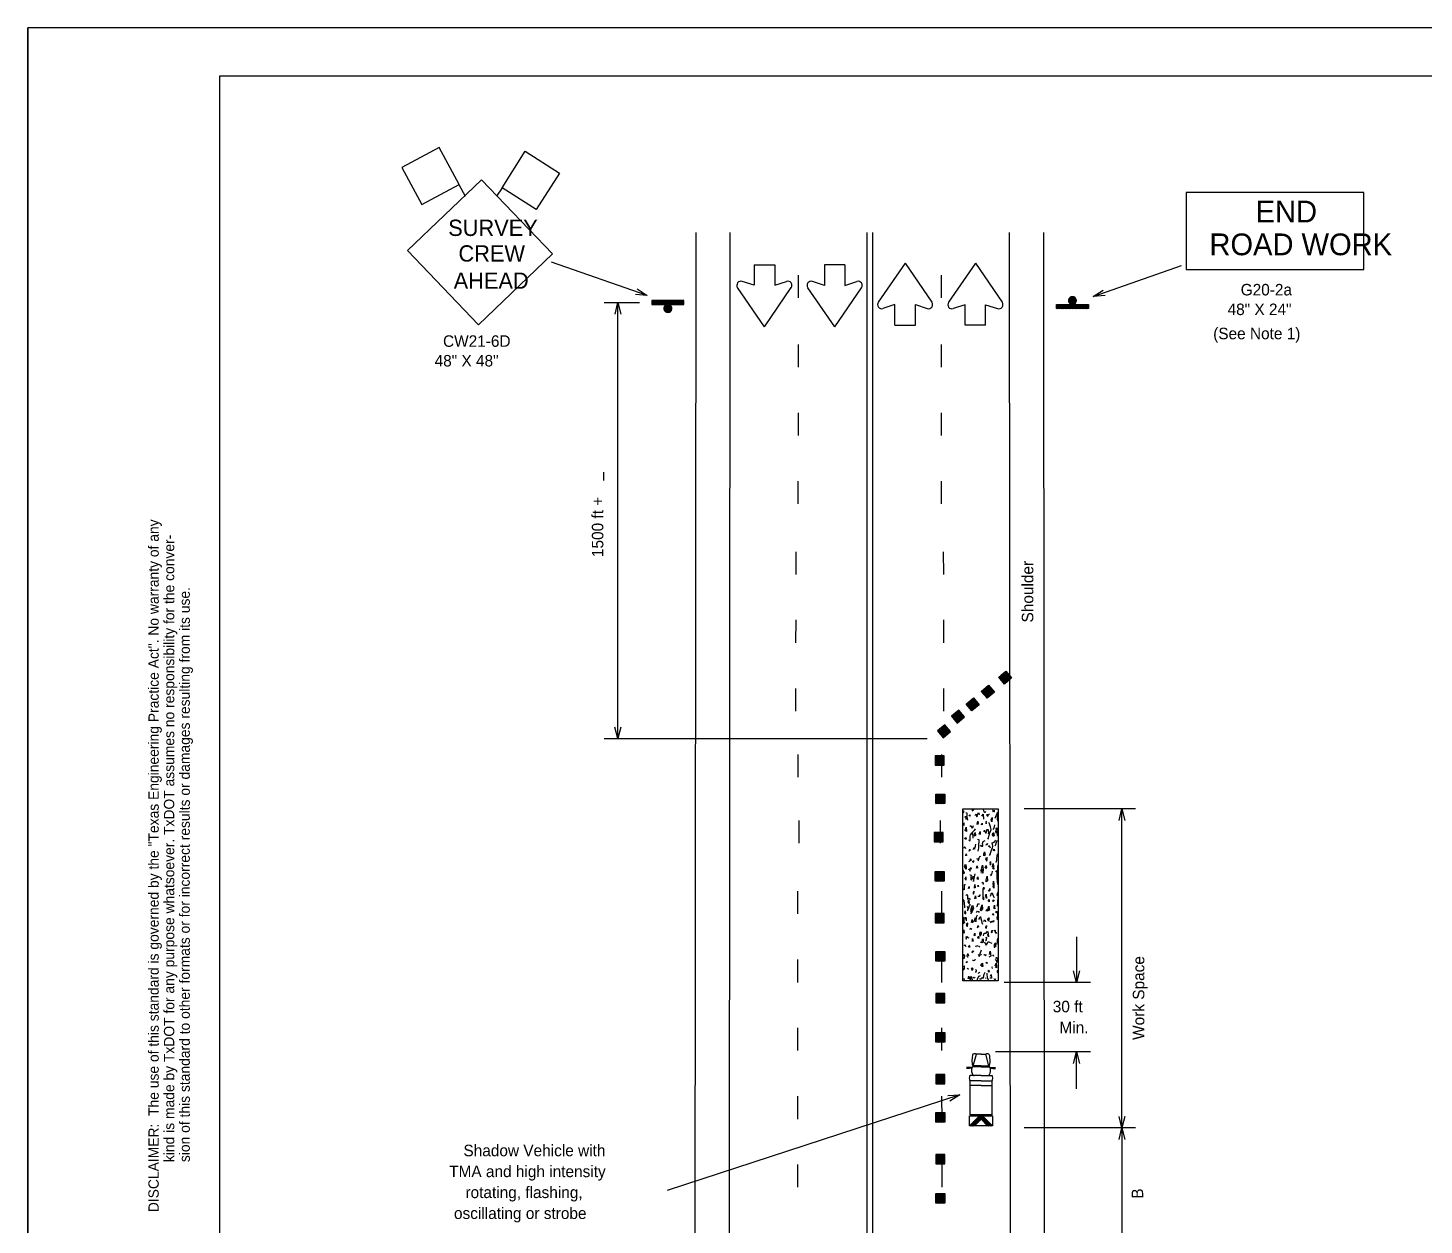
# Model space of a CAD drawing. Extents: x 0 to 29242, y 0 to 23092.
# Drawn here: x 0.19 to 14.75, y 9.76 to 22.24 of the extents above; entities that cross this region are included whole.
import ezdxf

# ---------------------------------------------------------------- set-up
doc = ezdxf.new("R2010")
doc.units = 0
doc.layers.add('D_BATCH_PLOT', color=7, linetype='Continuous')
doc.layers.add('Level 1', color=7, linetype='Continuous')

msp = doc.modelspace()

# ---------------------------------------------------------------- linework, layer by layer
at = {"layer": 'D_BATCH_PLOT'}
msp.add_lwpolyline([(0.188, 0.238), (34.188, 0.238), (34.188, 22.238), (0.188, 22.238)], close=True, dxfattribs=at)
at = {"layer": 'Level 1'}
for p, q in [((34.188, 22.238), (0.188, 22.238)), ((0.188, 0.238), (0.188, 22.238)), ((4.681, 20.604), (4.747, 20.483)), ((5.132, 20.572), (5.074, 20.485)), ((7.143, 3.205), (7.156, 20.106)), ((7.498, 3.204), (7.512, 20.105)), ((8.939, 3.204), (8.939, 20.105)), ((8.999, 3.204), (8.999, 20.105)), ((10.434, 8.944), (10.425, 20.105)), ((10.795, 3.202), (10.782, 20.105)), ((6.646, 19.449), (5.649, 19.796)), ((7.762, 19.768), (7.976, 19.768)), ((7.762, 19.768), (7.762, 19.556)), ((7.976, 19.768), (7.976, 19.556)), ((8.708, 19.767), (8.495, 19.767)), ((8.495, 19.767), (8.495, 19.554)), ((8.708, 19.767), (8.708, 19.554)), ((9.336, 19.787), (9.056, 19.379)), ((9.336, 19.787), (9.616, 19.379)), ((10.069, 19.786), (9.789, 19.378)), ((10.069, 19.786), (10.349, 19.378)), ((11.298, 19.437), (12.219, 19.762)), ((7.869, 19.122), (7.589, 19.53)), ((7.762, 19.556), (7.638, 19.595)), ((7.869, 19.122), (8.149, 19.53)), ((7.976, 19.556), (8.1, 19.595)), ((8.602, 19.121), (8.322, 19.529)), ((8.495, 19.554), (8.371, 19.594)), ((8.602, 19.121), (8.881, 19.529)), ((8.708, 19.554), (8.832, 19.594)), ((6.199, 19.375), (6.565, 19.375)), ((6.311, 19.255), (6.341, 19.375)), ((6.34, 14.829), (6.34, 19.375)), ((6.341, 19.375), (6.371, 19.255)), ((7.03, 19.395), (6.696, 19.395)), ((6.696, 19.395), (6.696, 19.353)), ((7.03, 19.353), (7.03, 19.395)), ((6.696, 19.353), (6.85, 19.353)), ((6.872, 19.353), (7.03, 19.353)), ((9.229, 19.353), (9.105, 19.313)), ((9.229, 19.14), (9.229, 19.353)), ((9.443, 19.14), (9.443, 19.353)), ((9.443, 19.353), (9.567, 19.313)), ((9.962, 19.352), (9.838, 19.312)), ((9.962, 19.139), (9.962, 19.352)), ((10.176, 19.352), (10.3, 19.312)), ((10.176, 19.139), (10.176, 19.352)), ((10.916, 19.312), (10.916, 19.354)), ((10.916, 19.354), (11.07, 19.354)), ((11.25, 19.312), (10.916, 19.312)), ((11.092, 19.354), (11.25, 19.354)), ((11.25, 19.354), (11.25, 19.312)), ((9.229, 19.14), (9.443, 19.14)), ((10.176, 19.139), (9.962, 19.139)), ((6.195, 17.52), (6.195, 17.607)), ((10.377, 15.466), (10.369, 15.476)), ((10.197, 15.318), (10.189, 15.328)), ((10.038, 15.186), (10.03, 15.196)), ((9.886, 15.06), (9.877, 15.07)), ((6.34, 14.829), (6.31, 14.949)), ((6.37, 14.949), (6.34, 14.829)), ((9.74, 14.908), (9.732, 14.917)), ((6.199, 14.829), (9.566, 14.829)), ((9.698, 14.599), (9.71, 14.599)), ((9.706, 14.201), (9.719, 14.201)), ((11.738, 14.095), (10.578, 14.095)), ((11.567, 13.975), (11.597, 14.095)), ((11.597, 10.77), (11.597, 14.095)), ((11.597, 14.095), (11.627, 13.975)), ((9.689, 13.8), (9.701, 13.8)), ((9.698, 13.393), (9.71, 13.393)), ((9.698, 12.956), (9.71, 12.956)), ((11.124, 12.763), (11.124, 12.287)), ((9.706, 12.558), (9.719, 12.558)), ((11.124, 12.287), (11.094, 12.407)), ((11.154, 12.407), (11.124, 12.287)), ((11.269, 12.287), (10.368, 12.287)), ((9.706, 12.121), (9.719, 12.121)), ((9.706, 11.715), (9.719, 11.714)), ((10.045, 11.415), (10.079, 11.539)), ((10.128, 11.539), (10.079, 11.539)), ((10.128, 11.539), (10.177, 11.539)), ((10.211, 11.415), (10.177, 11.539)), ((11.269, 11.562), (10.278, 11.562)), ((11.094, 11.442), (11.124, 11.562)), ((11.124, 11.177), (11.124, 11.562)), ((11.124, 11.562), (11.154, 11.442)), ((10.033, 11.398), (9.978, 11.398)), ((10.033, 11.394), (9.978, 11.394)), ((10.006, 11.389), (9.978, 11.389)), ((10.128, 11.415), (10.045, 11.415)), ((10.128, 11.407), (10.045, 11.407)), ((10.128, 11.415), (10.211, 11.415)), ((10.128, 11.407), (10.211, 11.407)), ((10.223, 11.398), (10.278, 11.398)), ((10.223, 11.394), (10.278, 11.394)), ((10.25, 11.389), (10.278, 11.389)), ((9.706, 11.278), (9.719, 11.278)), ((10.128, 11.316), (10.013, 11.316)), ((10.013, 10.906), (10.013, 11.262)), ((10.128, 11.262), (10.013, 11.262)), ((10.128, 11.212), (10.013, 11.212)), ((10.128, 11.316), (10.243, 11.316)), ((10.128, 11.262), (10.243, 11.262)), ((10.128, 11.212), (10.243, 11.212)), ((10.243, 10.906), (10.243, 11.262)), ((9.907, 11.115), (6.854, 10.118)), ((9.706, 10.88), (9.719, 10.88)), ((10.007, 10.791), (10.111, 10.895)), ((10.243, 10.906), (10.013, 10.906)), ((10.013, 10.906), (10.243, 10.906)), ((10.059, 10.791), (10.128, 10.86)), ((10.196, 10.791), (10.128, 10.86)), ((10.246, 10.792), (10.143, 10.895)), ((11.597, 10.77), (11.567, 10.89)), ((11.627, 10.89), (11.597, 10.77)), ((11.738, 10.77), (10.578, 10.77)), ((11.567, 10.65), (11.597, 10.77)), ((11.597, 10.77), (11.597, 7.91)), ((11.597, 10.77), (11.627, 10.65)), ((9.706, 10.443), (9.719, 10.443)), ((9.706, 10.036), (9.719, 10.036))]:
    msp.add_line(p, q, dxfattribs=at)
for points in [[(2.188, 21.738), (33.688, 21.738), (33.688, 0.738), (2.188, 0.738)], [(4.296, 20.396), (4.684, 20.606), (4.476, 20.991), (4.088, 20.782)], [(5.49, 20.344), (5.132, 20.572), (5.373, 20.952), (5.731, 20.724)], [(4.886, 19.143), (4.146, 19.917), (4.918, 20.655), (5.658, 19.881)], [(12.269, 20.523), (12.269, 19.721), (14.121, 19.721), (14.121, 20.523)], [(10.371, 15.397), (10.312, 15.468), (10.387, 15.532), (10.447, 15.461)], [(10.191, 15.249), (10.131, 15.32), (10.207, 15.384), (10.267, 15.313)], [(10.032, 15.117), (9.972, 15.188), (10.048, 15.252), (10.108, 15.181)], [(9.955, 15.054), (9.895, 15.126), (9.819, 15.062), (9.879, 14.991)], [(9.809, 14.902), (9.749, 14.973), (9.673, 14.909), (9.733, 14.838)], [(9.649, 14.55), (9.742, 14.55), (9.742, 14.649), (9.649, 14.649)], [(9.657, 14.25), (9.75, 14.25), (9.75, 14.151), (9.657, 14.151)], [(9.938, 12.304), (9.938, 14.095), (10.308, 14.095), (10.308, 12.304)], [(9.64, 13.751), (9.733, 13.751), (9.733, 13.85), (9.64, 13.85)], [(9.649, 13.442), (9.742, 13.442), (9.742, 13.343), (9.649, 13.343)], [(9.649, 12.907), (9.742, 12.907), (9.742, 13.006), (9.649, 13.006)], [(9.657, 12.607), (9.75, 12.607), (9.75, 12.508), (9.657, 12.508)], [(9.657, 12.072), (9.75, 12.072), (9.75, 12.171), (9.657, 12.171)], [(9.657, 11.763), (9.75, 11.763), (9.75, 11.664), (9.657, 11.664)], [(9.657, 11.229), (9.75, 11.229), (9.75, 11.328), (9.657, 11.328)], [(9.657, 10.929), (9.75, 10.929), (9.75, 10.83), (9.657, 10.83)], [(10.246, 10.896), (10.246, 10.791), (10.007, 10.791), (10.007, 10.896)], [(9.657, 10.394), (9.75, 10.394), (9.75, 10.493), (9.657, 10.493)], [(9.657, 10.085), (9.75, 10.085), (9.75, 9.986), (9.657, 9.986)]]:
    msp.add_lwpolyline(points, close=True, dxfattribs=at)
for points in [[(8.223, 19.423), (8.223, 19.661)], [(9.715, 19.423), (9.714, 19.661)], [(6.542, 19.517), (6.646, 19.449), (6.523, 19.46)], [(6.696, 19.394), (6.767, 19.353)], [(6.696, 19.385), (6.752, 19.353)], [(6.696, 19.377), (6.737, 19.353)], [(6.696, 19.368), (6.722, 19.353)], [(6.709, 19.395), (6.782, 19.353)], [(6.724, 19.395), (6.797, 19.353)], [(6.739, 19.395), (6.812, 19.353)], [(6.754, 19.395), (6.826, 19.353)], [(6.769, 19.395), (6.842, 19.353)], [(6.784, 19.395), (6.9, 19.328)], [(6.799, 19.395), (6.892, 19.341)], [(6.814, 19.395), (6.886, 19.353)], [(6.829, 19.395), (6.901, 19.353)], [(6.844, 19.395), (6.916, 19.353)], [(6.859, 19.395), (6.931, 19.353)], [(6.874, 19.395), (6.946, 19.353)], [(6.889, 19.395), (6.961, 19.353)], [(6.904, 19.395), (6.976, 19.353)], [(6.919, 19.395), (6.991, 19.353)], [(6.934, 19.395), (7.006, 19.353)], [(6.949, 19.395), (7.021, 19.353)], [(6.964, 19.395), (7.03, 19.357)], [(6.979, 19.395), (7.03, 19.365)], [(6.994, 19.395), (7.03, 19.374)], [(7.008, 19.395), (7.03, 19.383)], [(7.024, 19.395), (7.03, 19.391)], [(11.004, 19.312), (11.12, 19.379)], [(11.04, 19.393), (11.103, 19.429)], [(11.041, 19.402), (11.095, 19.433)], [(11.041, 19.385), (11.109, 19.425)], [(11.043, 19.378), (11.115, 19.419)], [(11.044, 19.413), (11.083, 19.435)], [(11.047, 19.371), (11.119, 19.413)], [(11.051, 19.365), (11.121, 19.405)], [(11.057, 19.36), (11.123, 19.398)], [(11.065, 19.356), (11.123, 19.389)], [(11.421, 19.449), (11.298, 19.437), (11.401, 19.505)], [(6.696, 19.359), (6.707, 19.353)], [(6.82, 19.314), (6.883, 19.277)], [(6.821, 19.322), (6.89, 19.282)], [(6.821, 19.305), (6.875, 19.274)], [(6.823, 19.329), (6.895, 19.288)], [(6.824, 19.294), (6.864, 19.271)], [(6.827, 19.336), (6.899, 19.294)], [(6.831, 19.342), (6.901, 19.301)], [(6.837, 19.347), (6.903, 19.309)], [(6.845, 19.351), (6.903, 19.318)], [(10.916, 19.313), (10.986, 19.354)], [(10.916, 19.322), (10.972, 19.354)], [(10.916, 19.33), (10.956, 19.354)], [(10.916, 19.339), (10.942, 19.354)], [(10.916, 19.347), (10.927, 19.354)], [(10.929, 19.312), (11.002, 19.354)], [(10.944, 19.312), (11.016, 19.354)], [(10.959, 19.312), (11.031, 19.354)], [(10.974, 19.312), (11.046, 19.354)], [(10.989, 19.312), (11.061, 19.354)], [(11.019, 19.312), (11.112, 19.366)], [(11.034, 19.312), (11.106, 19.354)], [(11.049, 19.312), (11.121, 19.354)], [(11.064, 19.312), (11.136, 19.354)], [(11.079, 19.312), (11.151, 19.354)], [(11.094, 19.312), (11.166, 19.354)], [(11.109, 19.312), (11.181, 19.354)], [(11.124, 19.312), (11.196, 19.354)], [(11.139, 19.312), (11.211, 19.354)], [(11.154, 19.312), (11.226, 19.354)], [(11.169, 19.312), (11.241, 19.354)], [(11.184, 19.312), (11.25, 19.35)], [(11.199, 19.312), (11.25, 19.342)], [(11.214, 19.312), (11.25, 19.333)], [(11.228, 19.312), (11.25, 19.324)], [(11.243, 19.312), (11.25, 19.316)], [(8.223, 18.7), (8.224, 18.937)], [(9.714, 18.7), (9.714, 18.937)], [(8.223, 17.987), (8.223, 18.225)], [(9.715, 17.987), (9.714, 18.225)], [(8.222, 17.275), (8.222, 17.512)], [(9.715, 17.275), (9.715, 17.512)], [(8.199, 16.54), (8.199, 16.777)], [(9.739, 16.54), (9.738, 16.777)], [(8.198, 15.827), (8.199, 16.065)], [(9.739, 15.827), (9.739, 16.065)], [(10.321, 15.457), (10.318, 15.474)], [(10.333, 15.443), (10.326, 15.481)], [(10.345, 15.428), (10.335, 15.488)], [(10.358, 15.414), (10.343, 15.495)], [(10.37, 15.399), (10.352, 15.502)], [(10.379, 15.403), (10.36, 15.509)], [(10.387, 15.41), (10.368, 15.516)], [(10.395, 15.417), (10.377, 15.523)], [(10.404, 15.424), (10.385, 15.53)], [(10.412, 15.431), (10.396, 15.521)], [(10.421, 15.439), (10.409, 15.507)], [(10.429, 15.446), (10.421, 15.492)], [(10.437, 15.453), (10.433, 15.478)], [(10.446, 15.46), (10.445, 15.463)], [(8.198, 15.115), (8.198, 15.352)], [(9.74, 15.115), (9.74, 15.352)], [(10.14, 15.309), (10.137, 15.326)], [(10.153, 15.295), (10.146, 15.333)], [(10.165, 15.28), (10.154, 15.34)], [(10.177, 15.266), (10.163, 15.347)], [(10.189, 15.251), (10.171, 15.354)], [(10.198, 15.255), (10.179, 15.361)], [(10.207, 15.262), (10.188, 15.368)], [(10.215, 15.269), (10.196, 15.375)], [(10.223, 15.276), (10.205, 15.382)], [(10.232, 15.283), (10.216, 15.373)], [(10.24, 15.291), (10.228, 15.359)], [(10.249, 15.298), (10.24, 15.344)], [(10.257, 15.305), (10.252, 15.33)], [(10.265, 15.312), (10.265, 15.315)], [(9.981, 15.177), (9.979, 15.193)], [(9.994, 15.163), (9.987, 15.201)], [(10.006, 15.148), (9.995, 15.208)], [(10.018, 15.133), (10.004, 15.215)], [(10.03, 15.119), (10.012, 15.222)], [(10.039, 15.123), (10.021, 15.229)], [(10.048, 15.13), (10.029, 15.236)], [(10.056, 15.137), (10.037, 15.243)], [(10.064, 15.144), (10.046, 15.25)], [(10.073, 15.151), (10.057, 15.241)], [(10.081, 15.158), (10.069, 15.227)], [(10.09, 15.165), (10.081, 15.212)], [(10.098, 15.173), (10.094, 15.198)], [(10.106, 15.18), (10.106, 15.183)], [(9.922, 15.027), (9.821, 15.064)], [(9.914, 15.02), (9.828, 15.051)], [(9.93, 15.034), (9.83, 15.071)], [(9.939, 15.041), (9.838, 15.078)], [(9.905, 15.013), (9.84, 15.037)], [(9.947, 15.048), (9.847, 15.085)], [(9.897, 15.006), (9.852, 15.022)], [(9.953, 15.056), (9.855, 15.092)], [(9.941, 15.071), (9.863, 15.099)], [(9.888, 14.999), (9.864, 15.008)], [(9.929, 15.085), (9.872, 15.106)], [(9.916, 15.1), (9.88, 15.113)], [(9.904, 15.114), (9.888, 15.12)], [(9.776, 14.874), (9.676, 14.911)], [(9.768, 14.867), (9.682, 14.899)], [(9.785, 14.881), (9.684, 14.918)], [(9.793, 14.888), (9.692, 14.925)], [(9.76, 14.86), (9.694, 14.884)], [(9.802, 14.895), (9.701, 14.932)], [(9.751, 14.853), (9.707, 14.869)], [(9.807, 14.904), (9.709, 14.939)], [(9.795, 14.918), (9.718, 14.946)], [(9.743, 14.846), (9.719, 14.855)], [(9.783, 14.933), (9.726, 14.953)], [(9.771, 14.947), (9.734, 14.96)], [(9.758, 14.962), (9.743, 14.967)], [(9.88, 14.992), (9.876, 14.993)], [(9.734, 14.839), (9.731, 14.84)], [(8.22, 14.425), (8.22, 14.662)], [(9.649, 14.647), (9.652, 14.649)], [(9.649, 14.637), (9.671, 14.649)], [(9.649, 14.626), (9.69, 14.649)], [(9.649, 14.615), (9.709, 14.649)], [(9.649, 14.604), (9.728, 14.649)], [(9.649, 14.593), (9.742, 14.646)], [(9.649, 14.582), (9.742, 14.635)], [(9.649, 14.571), (9.742, 14.624)], [(9.649, 14.56), (9.742, 14.613)], [(9.651, 14.55), (9.742, 14.602)], [(9.67, 14.55), (9.742, 14.591)], [(9.689, 14.55), (9.742, 14.58)], [(9.708, 14.55), (9.742, 14.569)], [(9.718, 14.425), (9.718, 14.662)], [(9.727, 14.55), (9.742, 14.558)], [(9.657, 14.24), (9.75, 14.187)], [(9.657, 14.229), (9.75, 14.176)], [(9.657, 14.218), (9.75, 14.165)], [(9.657, 14.207), (9.75, 14.154)], [(9.657, 14.197), (9.737, 14.151)], [(9.657, 14.185), (9.718, 14.151)], [(9.657, 14.175), (9.699, 14.151)], [(9.657, 14.164), (9.68, 14.151)], [(9.657, 14.153), (9.661, 14.151)], [(9.66, 14.25), (9.75, 14.198)], [(9.679, 14.25), (9.75, 14.209)], [(9.698, 14.25), (9.75, 14.22)], [(9.717, 14.25), (9.75, 14.231)], [(9.736, 14.25), (9.75, 14.242)], [(9.939, 14.066), (9.947, 14.057), (9.948, 14.07), (9.948, 14.077), (9.944, 14.072)], [(9.961, 14.006), (9.967, 14.019), (9.968, 13.986)], [(9.989, 13.979), (9.986, 13.995), (9.983, 14.013), (9.983, 14.046), (9.983, 14.052), (9.969, 14.055)], [(9.999, 14.026), (10.01, 14.035), (10.015, 14.021), (10.004, 14.026)], [(10.036, 14.092), (10.036, 14.077), (10.039, 14.077), (10.04, 14.079), (10.043, 14.086), (10.05, 14.084), (10.052, 14.092)], [(10.063, 14.026), (10.078, 14.039), (10.081, 14.021), (10.084, 14.013), (10.093, 14.041), (10.102, 14.059), (10.104, 14.048), (10.108, 14.032)], [(10.138, 14.021), (10.149, 14.039), (10.153, 13.988)], [(10.149, 14.092), (10.153, 14.072), (10.156, 14.077), (10.162, 14.059), (10.166, 14.066), (10.171, 14.059), (10.179, 14.072)], [(10.189, 14.028), (10.192, 14.041), (10.194, 14.026), (10.197, 14.015), (10.206, 14.035), (10.212, 14.041), (10.216, 14.039)], [(10.234, 13.981), (10.243, 14.006), (10.242, 13.961), (10.235, 13.981)], [(10.249, 14.097), (10.25, 14.077), (10.254, 14.064), (10.258, 14.072), (10.265, 14.07), (10.267, 14.07), (10.27, 14.084)], [(10.277, 13.999), (10.286, 14.026), (10.295, 14.048), (10.298, 14.061), (10.297, 13.992), (10.299, 13.966)], [(8.232, 13.737), (8.232, 13.975)], [(9.64, 13.848), (9.643, 13.85)], [(9.64, 13.837), (9.662, 13.85)], [(9.64, 13.826), (9.681, 13.85)], [(9.64, 13.815), (9.7, 13.85)], [(9.64, 13.804), (9.719, 13.85)], [(9.64, 13.793), (9.733, 13.847)], [(9.64, 13.782), (9.733, 13.836)], [(9.705, 13.737), (9.705, 13.975)], [(9.938, 13.899), (9.939, 13.91), (9.942, 13.924), (9.942, 13.926), (9.945, 13.95), (9.946, 13.944), (9.947, 13.924), (9.951, 13.939), (9.953, 13.95)], [(9.959, 13.879), (9.969, 13.888), (9.974, 13.906), (9.977, 13.861), (9.965, 13.868), (9.959, 13.872)], [(9.997, 13.772), (10.004, 13.768), (10.01, 13.759), (10.013, 13.772), (10.013, 13.806), (10.017, 13.828), (10.023, 13.835), (10.06, 13.875), (10.06, 13.872), (10.071, 13.886)], [(10.013, 13.912), (10.022, 13.921), (10.032, 13.899), (10.044, 13.901), (10.051, 13.921)], [(10.037, 13.826), (10.04, 13.846), (10.043, 13.792)], [(10.057, 13.819), (10.067, 13.848), (10.071, 13.819), (10.067, 13.812), (10.06, 13.821)], [(10.088, 13.941), (10.096, 13.966), (10.097, 13.946), (10.09, 13.928), (10.086, 13.939), (10.084, 13.941)], [(10.107, 13.832), (10.12, 13.861), (10.118, 13.828), (10.111, 13.835)], [(10.135, 13.935), (10.14, 13.946), (10.141, 13.928), (10.134, 13.932), (10.134, 13.935)], [(10.16, 13.855), (10.165, 13.875), (10.172, 13.852), (10.174, 13.846), (10.181, 13.846), (10.187, 13.861), (10.189, 13.879), (10.201, 13.879), (10.205, 13.848), (10.203, 13.835)], [(10.178, 13.959), (10.182, 13.939), (10.185, 13.961), (10.182, 13.968)], [(10.2, 13.781), (10.206, 13.792), (10.209, 13.812), (10.218, 13.846), (10.227, 13.861), (10.234, 13.881), (10.228, 13.908), (10.216, 13.941), (10.209, 13.952)], [(10.247, 13.821), (10.253, 13.841), (10.259, 13.848), (10.264, 13.821), (10.253, 13.808), (10.25, 13.815)], [(10.254, 13.819), (10.248, 13.828), (10.252, 13.841), (10.259, 13.839), (10.263, 13.826), (10.253, 13.821)], [(10.256, 13.879), (10.266, 13.895), (10.268, 13.912), (10.271, 13.928)], [(10.284, 13.881), (10.291, 13.899), (10.29, 13.848), (10.286, 13.841), (10.283, 13.866), (10.286, 13.875)], [(10.308, 13.87), (10.296, 13.857), (10.295, 13.826), (10.301, 13.81), (10.306, 13.837)], [(9.64, 13.771), (9.733, 13.825)], [(9.64, 13.76), (9.733, 13.814)], [(9.643, 13.751), (9.733, 13.803)], [(9.661, 13.751), (9.733, 13.792)], [(9.68, 13.751), (9.733, 13.781)], [(9.7, 13.751), (9.733, 13.77)], [(9.718, 13.751), (9.733, 13.759)], [(9.952, 13.686), (9.954, 13.701), (9.959, 13.699), (9.967, 13.681)], [(9.96, 13.792), (9.969, 13.799), (9.972, 13.779), (9.961, 13.779), (9.959, 13.792)], [(10.046, 13.672), (10.055, 13.692), (10.061, 13.675), (10.067, 13.695), (10.069, 13.706), (10.072, 13.728)], [(10.091, 13.781), (10.106, 13.775), (10.106, 13.748), (10.102, 13.726), (10.102, 13.686), (10.098, 13.672), (10.093, 13.654)], [(10.118, 13.706), (10.129, 13.719), (10.132, 13.708), (10.147, 13.708), (10.145, 13.719), (10.143, 13.735), (10.15, 13.755), (10.17, 13.766)], [(10.182, 13.719), (10.187, 13.735), (10.194, 13.732), (10.19, 13.719), (10.185, 13.726)], [(10.208, 13.701), (10.214, 13.715), (10.223, 13.688)], [(10.215, 13.608), (10.217, 13.608), (10.227, 13.628), (10.228, 13.635), (10.239, 13.674), (10.248, 13.686), (10.25, 13.708), (10.243, 13.741), (10.256, 13.746), (10.273, 13.755), (10.283, 13.768)], [(10.277, 13.712), (10.284, 13.726), (10.288, 13.748), (10.298, 13.768)], [(9.968, 13.606), (9.974, 13.626), (9.977, 13.608), (9.97, 13.608), (9.968, 13.608)], [(10.001, 13.548), (10.013, 13.555), (10.016, 13.561), (10.017, 13.566), (10.019, 13.574), (10.022, 13.572), (10.023, 13.555)], [(10.003, 13.655), (10.01, 13.675), (10.012, 13.659), (10.003, 13.659)], [(10.042, 13.541), (10.05, 13.559), (10.051, 13.541), (10.046, 13.535), (10.044, 13.546)], [(10.087, 13.572), (10.09, 13.581), (10.093, 13.572), (10.098, 13.555), (10.104, 13.568), (10.108, 13.586), (10.114, 13.599), (10.126, 13.601)], [(10.163, 13.635), (10.165, 13.648), (10.17, 13.614), (10.156, 13.606), (10.158, 13.626), (10.165, 13.639)], [(10.176, 13.572), (10.179, 13.568), (10.189, 13.552), (10.192, 13.572), (10.192, 13.588), (10.188, 13.579), (10.181, 13.579), (10.173, 13.581)], [(10.224, 13.532), (10.227, 13.548), (10.228, 13.535), (10.228, 13.508), (10.223, 13.526)], [(10.256, 13.661), (10.265, 13.675), (10.268, 13.659), (10.259, 13.661)], [(10.281, 13.546), (10.286, 13.541), (10.293, 13.561), (10.293, 13.579), (10.297, 13.606), (10.3, 13.626)], [(9.649, 13.432), (9.742, 13.379)], [(9.649, 13.421), (9.742, 13.368)], [(9.649, 13.41), (9.742, 13.357)], [(9.649, 13.399), (9.742, 13.346)], [(9.651, 13.442), (9.742, 13.389)], [(9.67, 13.442), (9.742, 13.4)], [(9.689, 13.442), (9.742, 13.411)], [(9.708, 13.442), (9.742, 13.422)], [(9.727, 13.442), (9.742, 13.433)], [(9.939, 13.459), (9.944, 13.445), (9.946, 13.43), (9.949, 13.439), (9.951, 13.432), (9.948, 13.417), (9.944, 13.43), (9.94, 13.432), (9.939, 13.423)], [(9.959, 13.501), (9.967, 13.521), (9.972, 13.494), (9.972, 13.466), (9.956, 13.494)], [(9.96, 13.492), (9.965, 13.501), (9.968, 13.486), (9.965, 13.492), (9.961, 13.494)], [(10.001, 13.461), (10.003, 13.472), (10.006, 13.468), (10.01, 13.452), (10.012, 13.448), (10.021, 13.486), (10.026, 13.468)], [(10.01, 13.405), (10.016, 13.408), (10.024, 13.405), (10.026, 13.394), (10.022, 13.388), (10.022, 13.361), (10.03, 13.354), (10.035, 13.375), (10.048, 13.399)], [(10.046, 13.379), (10.048, 13.339), (10.066, 13.419)], [(10.082, 13.479), (10.088, 13.501), (10.09, 13.479), (10.082, 13.481)], [(10.127, 13.446), (10.132, 13.468), (10.143, 13.508), (10.151, 13.466), (10.147, 13.426), (10.127, 13.428)], [(10.138, 13.452), (10.14, 13.468), (10.141, 13.472), (10.144, 13.461), (10.143, 13.441), (10.131, 13.445), (10.138, 13.459)], [(10.172, 13.481), (10.18, 13.506), (10.185, 13.486), (10.176, 13.472)], [(10.224, 13.408), (10.227, 13.412), (10.234, 13.399), (10.236, 13.412), (10.243, 13.426), (10.248, 13.446)], [(10.248, 13.492), (10.253, 13.526), (10.259, 13.494), (10.261, 13.468), (10.247, 13.486)], [(10.283, 13.441), (10.291, 13.452), (10.293, 13.428), (10.293, 13.399), (10.293, 13.372), (10.295, 13.339), (10.299, 13.308)], [(10.308, 13.49), (10.305, 13.512), (10.301, 13.497), (10.299, 13.477), (10.299, 13.452), (10.301, 13.423), (10.301, 13.386)], [(9.649, 13.388), (9.728, 13.343)], [(9.649, 13.377), (9.709, 13.343)], [(9.649, 13.366), (9.69, 13.343)], [(9.649, 13.355), (9.671, 13.343)], [(9.649, 13.344), (9.652, 13.342)], [(9.947, 13.265), (9.95, 13.259), (9.952, 13.252), (9.956, 13.261), (9.956, 13.288), (9.956, 13.306), (9.963, 13.306), (9.965, 13.308)], [(9.965, 13.366), (9.969, 13.386), (9.969, 13.352), (9.963, 13.372)], [(9.998, 13.265), (10.003, 13.288), (10.005, 13.265), (9.999, 13.272)], [(10.059, 13.274), (10.062, 13.308), (10.066, 13.274), (10.052, 13.272)], [(10.088, 13.366), (10.095, 13.388), (10.097, 13.361), (10.087, 13.366)], [(10.095, 13.286), (10.099, 13.299), (10.102, 13.286), (10.093, 13.288)], [(10.136, 13.326), (10.145, 13.332), (10.149, 13.306)], [(10.147, 13.159), (10.156, 13.148), (10.156, 13.172), (10.152, 13.172), (10.149, 13.154), (10.151, 13.261), (10.158, 13.281), (10.16, 13.259), (10.152, 13.261)], [(10.18, 13.354), (10.191, 13.394), (10.196, 13.346), (10.181, 13.334), (10.18, 13.361)], [(10.208, 13.239), (10.215, 13.248), (10.221, 13.265), (10.221, 13.246), (10.212, 13.239), (10.207, 13.248)], [(10.255, 13.306), (10.257, 13.341), (10.262, 13.308), (10.263, 13.268), (10.254, 13.288), (10.261, 13.314)], [(8.219, 13), (8.219, 13.237)], [(9.719, 13), (9.719, 13.237)], [(9.941, 13.154), (9.948, 13.141), (9.952, 13.108), (9.956, 13.079), (9.954, 13.065)], [(9.974, 13.192), (9.979, 13.206), (9.986, 13.194), (9.986, 13.181), (9.987, 13.181), (9.987, 13.168), (9.986, 13.154), (9.995, 13.159), (10.001, 13.166), (10.006, 13.159), (10.019, 13.154)], [(9.992, 13.128), (9.999, 13.146), (10.003, 13.108), (9.992, 13.128)], [(10.042, 13.214), (10.049, 13.206), (10.052, 13.212), (10.057, 13.232), (10.055, 13.239), (10.043, 13.221)], [(10.063, 13.159), (10.07, 13.19), (10.073, 13.163), (10.067, 13.166)], [(10.079, 13.081), (10.087, 13.074), (10.093, 13.105), (10.104, 13.105), (10.111, 13.105)], [(10.095, 13.186), (10.108, 13.186), (10.115, 13.186), (10.117, 13.201), (10.123, 13.199)], [(10.176, 13.186), (10.183, 13.206), (10.185, 13.161), (10.178, 13.186)], [(10.206, 13.139), (10.212, 13.152), (10.214, 13.128), (10.205, 13.132), (10.208, 13.152)], [(10.226, 13.186), (10.232, 13.208), (10.235, 13.214), (10.243, 13.221), (10.252, 13.199), (10.255, 13.188), (10.261, 13.174), (10.268, 13.174)], [(10.253, 13.128), (10.256, 13.146), (10.264, 13.132)], [(10.308, 13.234), (10.295, 13.214), (10.292, 13.194), (10.298, 13.199), (10.306, 13.212), (10.304, 13.192), (10.304, 13.172), (10.299, 13.128), (10.298, 13.105), (10.3, 13.092), (10.301, 13.081), (10.304, 13.119), (10.304, 13.134)], [(9.649, 13.004), (9.652, 13.006)], [(9.649, 12.994), (9.671, 13.006)], [(9.649, 12.983), (9.69, 13.006)], [(9.649, 12.972), (9.709, 13.006)], [(9.649, 12.961), (9.728, 13.006)], [(9.649, 12.95), (9.742, 13.003)], [(9.649, 12.939), (9.742, 12.992)], [(9.649, 12.928), (9.742, 12.981)], [(9.649, 12.917), (9.742, 12.97)], [(9.651, 12.907), (9.742, 12.959)], [(9.938, 12.905), (9.944, 12.896), (9.946, 12.937), (9.954, 12.905), (9.951, 12.93), (9.948, 12.965), (9.94, 12.932), (9.939, 12.916)], [(9.959, 13.006), (9.963, 13.032), (9.965, 13.008), (9.959, 12.999)], [(9.961, 12.945), (9.968, 12.965), (9.974, 12.948), (9.974, 12.928)], [(9.985, 13.081), (9.989, 13.061), (9.988, 13.039), (9.988, 13.034), (9.998, 13.054), (10.006, 13.085), (10.019, 13.101)], [(10.021, 13.045), (10.031, 13.074), (10.04, 13.092), (10.049, 13.059), (10.037, 13.025), (10.017, 13.001)], [(10.021, 13.032), (10.028, 13.045), (10.035, 13.072), (10.039, 13.065), (10.041, 13.054), (10.041, 13.048), (10.028, 13.034), (10.025, 13.028), (10.019, 13.021)], [(10.061, 12.923), (10.068, 12.959), (10.074, 12.937), (10.075, 12.919), (10.081, 12.952), (10.082, 12.97), (10.092, 12.99)], [(10.081, 13.014), (10.091, 13.028), (10.102, 13.025), (10.107, 13.014)], [(10.106, 12.941), (10.117, 12.961), (10.123, 12.974), (10.127, 12.952), (10.132, 12.928), (10.135, 12.912), (10.142, 12.892)], [(10.134, 13.074), (10.14, 13.094), (10.143, 13.054), (10.126, 13.032), (10.123, 13.045), (10.135, 13.088)], [(10.129, 13.052), (10.133, 13.068), (10.134, 13.072), (10.135, 13.072), (10.136, 13.061), (10.136, 13.059), (10.133, 13.061)], [(10.203, 13.059), (10.208, 13.081), (10.214, 13.054), (10.217, 13.039), (10.19, 13.028), (10.18, 13.032), (10.198, 13.054)], [(10.194, 13.034), (10.199, 13.048), (10.205, 13.054), (10.206, 13.054), (10.209, 13.052)], [(10.203, 12.945), (10.212, 12.961), (10.21, 12.939), (10.207, 12.925), (10.199, 12.941), (10.2, 12.952)], [(10.246, 12.992), (10.254, 13.006), (10.257, 12.988), (10.251, 12.994)], [(10.264, 13.068), (10.268, 13.092), (10.27, 13.074), (10.271, 13.054), (10.257, 13.065)], [(10.281, 13.014), (10.29, 13.034), (10.295, 13.008), (10.299, 13.006), (10.3, 12.974), (10.291, 12.968), (10.295, 12.939)], [(9.67, 12.907), (9.742, 12.948)], [(9.689, 12.907), (9.742, 12.937)], [(9.708, 12.907), (9.742, 12.926)], [(9.727, 12.907), (9.742, 12.915)], [(9.945, 12.812), (9.95, 12.834), (9.952, 12.801), (9.945, 12.812)], [(9.983, 12.868), (9.983, 12.879), (9.985, 12.872), (9.988, 12.868), (9.99, 12.905), (9.979, 12.899), (9.978, 12.894), (9.978, 12.879), (9.978, 12.874)], [(10.014, 12.839), (10.017, 12.852), (10.031, 12.841)], [(10.028, 12.912), (10.037, 12.941), (10.041, 12.925), (10.041, 12.912), (10.033, 12.912)], [(10.09, 12.854), (10.097, 12.881), (10.102, 12.861), (10.093, 12.865)], [(10.116, 12.788), (10.12, 12.814), (10.129, 12.812), (10.131, 12.792), (10.12, 12.768), (10.118, 12.779), (10.116, 12.788)], [(10.153, 12.772), (10.161, 12.799), (10.182, 12.801), (10.194, 12.819), (10.203, 12.801), (10.209, 12.799)], [(10.156, 12.921), (10.163, 12.939), (10.172, 12.932), (10.176, 12.919)], [(10.179, 12.859), (10.184, 12.879), (10.182, 12.85), (10.179, 12.856), (10.179, 12.859)], [(10.218, 12.919), (10.223, 12.921), (10.23, 12.912), (10.233, 12.908), (10.236, 12.921), (10.239, 12.928), (10.245, 12.921), (10.25, 12.914), (10.256, 12.919), (10.259, 12.932), (10.261, 12.928), (10.263, 12.921)], [(10.238, 12.81), (10.245, 12.832), (10.241, 12.803), (10.234, 12.81)], [(10.265, 12.819), (10.271, 12.832), (10.274, 12.826), (10.277, 12.812), (10.283, 12.799), (10.292, 12.808)], [(9.954, 12.672), (9.96, 12.681), (9.968, 12.661), (9.956, 12.674)], [(9.967, 12.765), (9.972, 12.752), (9.974, 12.739), (9.979, 12.759), (9.983, 12.768), (9.99, 12.754), (10.001, 12.752)], [(10.005, 12.672), (10.01, 12.654), (9.998, 12.654), (10.01, 12.674)], [(10.038, 12.712), (10.039, 12.743), (10.043, 12.73), (10.046, 12.716), (10.038, 12.716)], [(10.057, 12.779), (10.062, 12.799), (10.064, 12.772), (10.055, 12.781)], [(10.073, 12.659), (10.08, 12.672), (10.09, 12.668), (10.105, 12.665), (10.115, 12.654)], [(10.095, 12.752), (10.1, 12.768), (10.105, 12.745), (10.095, 12.748)], [(10.122, 12.788), (10.124, 12.799), (10.124, 12.792), (10.124, 12.785), (10.12, 12.788)], [(10.126, 12.699), (10.133, 12.712), (10.135, 12.708), (10.143, 12.725), (10.142, 12.741), (10.149, 12.732), (10.151, 12.712), (10.147, 12.699), (10.136, 12.701)], [(10.163, 12.708), (10.172, 12.692), (10.181, 12.674), (10.194, 12.694), (10.203, 12.712), (10.223, 12.701), (10.241, 12.694)], [(10.176, 12.734), (10.182, 12.721), (10.188, 12.752), (10.185, 12.754), (10.176, 12.752)], [(10.199, 12.781), (10.203, 12.792), (10.207, 12.761), (10.207, 12.765), (10.2, 12.779)], [(10.264, 12.665), (10.268, 12.647), (10.274, 12.665), (10.277, 12.681), (10.281, 12.661), (10.284, 12.661), (10.286, 12.692), (10.274, 12.694), (10.265, 12.681), (10.264, 12.668)], [(10.268, 12.665), (10.275, 12.681), (10.283, 12.685)], [(10.307, 12.736), (10.304, 12.745), (10.297, 12.732), (10.296, 12.703), (10.297, 12.696), (10.301, 12.703), (10.304, 12.69), (10.306, 12.679)], [(8.218, 12.287), (8.218, 12.525)], [(9.657, 12.597), (9.75, 12.544)], [(9.657, 12.586), (9.75, 12.533)], [(9.657, 12.575), (9.75, 12.522)], [(9.657, 12.564), (9.75, 12.511)], [(9.657, 12.554), (9.737, 12.508)], [(9.657, 12.542), (9.718, 12.508)], [(9.657, 12.532), (9.699, 12.508)], [(9.66, 12.607), (9.75, 12.555)], [(9.679, 12.607), (9.75, 12.566)], [(9.698, 12.607), (9.75, 12.577)], [(9.717, 12.607), (9.75, 12.588)], [(9.719, 12.287), (9.719, 12.525)], [(9.736, 12.607), (9.75, 12.599)], [(9.943, 12.559), (9.951, 12.579), (9.954, 12.565), (9.947, 12.532), (9.945, 12.545)], [(10.001, 12.561), (9.994, 12.581), (9.987, 12.581), (9.983, 12.572), (9.981, 12.561), (9.99, 12.552), (9.994, 12.554)], [(10.037, 12.594), (10.043, 12.619), (10.049, 12.605), (10.037, 12.601)], [(10.039, 12.519), (10.043, 12.519), (10.053, 12.514), (10.063, 12.519), (10.07, 12.532)], [(10.099, 12.579), (10.102, 12.574), (10.106, 12.559), (10.113, 12.559), (10.12, 12.588), (10.132, 12.625)], [(10.114, 12.579), (10.124, 12.574), (10.133, 12.581)], [(10.158, 12.572), (10.165, 12.579), (10.176, 12.572), (10.178, 12.565), (10.18, 12.579)], [(10.216, 12.579), (10.223, 12.612), (10.23, 12.561), (10.21, 12.548)], [(10.255, 12.565), (10.256, 12.574), (10.259, 12.559), (10.252, 12.568)], [(10.277, 12.525), (10.288, 12.512), (10.291, 12.494), (10.298, 12.528), (10.295, 12.541), (10.286, 12.541), (10.284, 12.539), (10.279, 12.532)], [(9.657, 12.521), (9.68, 12.508)], [(9.657, 12.51), (9.661, 12.508)], [(9.943, 12.434), (9.943, 12.414), (9.954, 12.427), (9.954, 12.459), (9.945, 12.448)], [(9.972, 12.494), (9.98, 12.507), (9.983, 12.499), (9.972, 12.492)], [(9.983, 12.427), (9.989, 12.434), (9.994, 12.427), (9.996, 12.427)], [(10.03, 12.427), (10.035, 12.441), (10.041, 12.425), (10.037, 12.412), (10.032, 12.427), (10.033, 12.434)], [(10.068, 12.398), (10.077, 12.398), (10.079, 12.405), (10.079, 12.414), (10.073, 12.419), (10.071, 12.414)], [(10.1, 12.381), (10.107, 12.394), (10.115, 12.388)], [(10.113, 12.325), (10.129, 12.325), (10.136, 12.339), (10.147, 12.327), (10.153, 12.339), (10.161, 12.374), (10.171, 12.394)], [(10.126, 12.461), (10.134, 12.479), (10.142, 12.487), (10.144, 12.479), (10.145, 12.454), (10.134, 12.454)], [(10.134, 12.465), (10.138, 12.479), (10.142, 12.472), (10.135, 12.467)], [(10.181, 12.487), (10.19, 12.499), (10.191, 12.485), (10.182, 12.492)], [(10.207, 12.31), (10.204, 12.319), (10.2, 12.325), (10.194, 12.343), (10.191, 12.365), (10.191, 12.383)], [(10.2, 12.408), (10.208, 12.414), (10.212, 12.394), (10.201, 12.408)], [(10.247, 12.432), (10.243, 12.445), (10.247, 12.452)], [(10.275, 12.461), (10.286, 12.487), (10.289, 12.454), (10.289, 12.439), (10.275, 12.448)], [(10.286, 12.461), (10.282, 12.467), (10.282, 12.461)], [(10.308, 12.412), (10.297, 12.408), (10.295, 12.392), (10.302, 12.388), (10.302, 12.398)], [(9.942, 12.325), (9.952, 12.325), (9.956, 12.321), (9.959, 12.319)], [(9.995, 12.327), (9.999, 12.352), (10.008, 12.325), (9.998, 12.327)], [(10.016, 12.31), (10.019, 12.319), (10.021, 12.343), (10.025, 12.352), (10.031, 12.339), (10.03, 12.332), (10.03, 12.325), (10.036, 12.323), (10.034, 12.312)], [(10.049, 12.332), (10.057, 12.341), (10.063, 12.332)], [(10.088, 12.305), (10.094, 12.33), (10.099, 12.336), (10.097, 12.339), (10.108, 12.352), (10.123, 12.359)], [(10.17, 12.332), (10.173, 12.334), (10.178, 12.327)], [(10.226, 12.352), (10.234, 12.368), (10.237, 12.332), (10.219, 12.332)], [(10.261, 12.319), (10.266, 12.325), (10.274, 12.314), (10.284, 12.327)], [(9.657, 12.17), (9.661, 12.172)], [(9.657, 12.159), (9.68, 12.171)], [(9.657, 12.148), (9.699, 12.171)], [(9.657, 12.137), (9.718, 12.171)], [(9.657, 12.126), (9.737, 12.171)], [(9.657, 12.115), (9.75, 12.168)], [(9.657, 12.104), (9.75, 12.157)], [(9.657, 12.093), (9.75, 12.146)], [(9.657, 12.082), (9.75, 12.135)], [(9.66, 12.072), (9.75, 12.125)], [(9.679, 12.072), (9.75, 12.114)], [(9.698, 12.072), (9.75, 12.103)], [(9.717, 12.072), (9.75, 12.092)], [(9.736, 12.072), (9.75, 12.081)], [(8.218, 11.575), (8.218, 11.812)], [(9.72, 11.575), (9.72, 11.812)], [(9.657, 11.754), (9.75, 11.7)], [(9.657, 11.743), (9.75, 11.689)], [(9.657, 11.732), (9.75, 11.678)], [(9.657, 11.721), (9.75, 11.667)], [(9.657, 11.71), (9.737, 11.664)], [(9.657, 11.699), (9.718, 11.664)], [(9.657, 11.688), (9.699, 11.664)], [(9.657, 11.677), (9.68, 11.664)], [(9.657, 11.666), (9.661, 11.664)], [(9.66, 11.763), (9.75, 11.711)], [(9.679, 11.763), (9.75, 11.722)], [(9.698, 11.763), (9.75, 11.733)], [(9.717, 11.763), (9.75, 11.744)], [(9.736, 11.763), (9.75, 11.755)], [(9.657, 11.326), (9.661, 11.328)], [(9.657, 11.315), (9.68, 11.328)], [(9.657, 11.304), (9.699, 11.328)], [(9.657, 11.293), (9.718, 11.328)], [(9.657, 11.282), (9.737, 11.328)], [(9.657, 11.271), (9.75, 11.325)], [(9.657, 11.26), (9.75, 11.314)], [(9.657, 11.249), (9.75, 11.303)], [(9.657, 11.238), (9.75, 11.292)], [(9.66, 11.229), (9.75, 11.281)], [(9.679, 11.229), (9.75, 11.27)], [(9.698, 11.229), (9.75, 11.259)], [(9.717, 11.229), (9.75, 11.248)], [(9.736, 11.229), (9.75, 11.237)], [(8.217, 10.862), (8.217, 11.1)], [(9.721, 10.862), (9.72, 11.1)], [(9.783, 11.106), (9.907, 11.115), (9.802, 11.049)], [(9.66, 10.929), (9.75, 10.876)], [(9.679, 10.929), (9.75, 10.887)], [(9.698, 10.929), (9.75, 10.898)], [(9.717, 10.929), (9.75, 10.909)], [(9.736, 10.929), (9.75, 10.92)], [(9.657, 10.919), (9.75, 10.866)], [(9.657, 10.908), (9.75, 10.855)], [(9.657, 10.897), (9.75, 10.844)], [(9.657, 10.886), (9.75, 10.833)], [(9.657, 10.875), (9.737, 10.83)], [(9.657, 10.864), (9.718, 10.83)], [(9.657, 10.853), (9.699, 10.83)], [(9.657, 10.842), (9.68, 10.83)], [(9.657, 10.831), (9.661, 10.829)], [(10.013, 10.797), (10.157, 10.88)], [(10.013, 10.791), (10.122, 10.854)], [(10.022, 10.791), (10.11, 10.842)], [(10.025, 10.809), (10.154, 10.884)], [(10.032, 10.791), (10.098, 10.83)], [(10.038, 10.822), (10.151, 10.887)], [(10.041, 10.791), (10.086, 10.817)], [(10.051, 10.835), (10.147, 10.891)], [(10.051, 10.791), (10.073, 10.805)], [(10.06, 10.791), (10.061, 10.792)], [(10.064, 10.848), (10.144, 10.894)], [(10.077, 10.861), (10.136, 10.895)], [(10.09, 10.874), (10.127, 10.895)], [(10.102, 10.886), (10.118, 10.895)], [(10.129, 10.858), (10.161, 10.877)], [(10.132, 10.855), (10.164, 10.873)], [(10.136, 10.852), (10.168, 10.87)], [(10.139, 10.848), (10.171, 10.867)], [(10.143, 10.845), (10.175, 10.863)], [(10.146, 10.841), (10.178, 10.86)], [(10.15, 10.838), (10.182, 10.856)], [(10.153, 10.834), (10.185, 10.853)], [(10.157, 10.831), (10.188, 10.849)], [(10.16, 10.827), (10.192, 10.846)], [(10.163, 10.824), (10.195, 10.842)], [(10.167, 10.821), (10.199, 10.839)], [(10.17, 10.817), (10.202, 10.835)], [(10.174, 10.814), (10.206, 10.832)], [(10.177, 10.81), (10.209, 10.829)], [(10.181, 10.807), (10.212, 10.825)], [(10.184, 10.803), (10.216, 10.822)], [(10.188, 10.8), (10.219, 10.818)], [(10.191, 10.796), (10.223, 10.815)], [(10.194, 10.793), (10.226, 10.811)], [(10.201, 10.791), (10.23, 10.808)], [(10.21, 10.791), (10.233, 10.804)], [(10.22, 10.791), (10.236, 10.801)], [(10.229, 10.791), (10.24, 10.798)], [(10.239, 10.791), (10.243, 10.794)], [(9.657, 10.491), (9.661, 10.493)], [(9.657, 10.481), (9.68, 10.493)], [(9.657, 10.47), (9.699, 10.493)], [(9.657, 10.459), (9.718, 10.493)], [(9.657, 10.448), (9.737, 10.493)], [(9.657, 10.437), (9.75, 10.49)], [(8.216, 10.15), (8.217, 10.387)], [(9.657, 10.426), (9.75, 10.479)], [(9.657, 10.415), (9.75, 10.468)], [(9.657, 10.404), (9.75, 10.457)], [(9.66, 10.394), (9.75, 10.446)], [(9.679, 10.394), (9.75, 10.435)], [(9.698, 10.394), (9.75, 10.424)], [(9.717, 10.394), (9.75, 10.413)], [(9.721, 10.15), (9.721, 10.387)], [(9.736, 10.394), (9.75, 10.402)], [(9.657, 10.076), (9.75, 10.022)], [(9.657, 10.065), (9.75, 10.011)], [(9.657, 10.054), (9.75, 10)], [(9.66, 10.085), (9.75, 10.033)], [(9.679, 10.085), (9.75, 10.044)], [(9.698, 10.085), (9.75, 10.055)], [(9.717, 10.085), (9.75, 10.066)], [(9.736, 10.085), (9.75, 10.077)], [(9.657, 10.043), (9.75, 9.989)], [(9.657, 10.032), (9.737, 9.986)], [(9.657, 10.021), (9.718, 9.986)], [(9.657, 10.01), (9.699, 9.986)], [(9.657, 9.999), (9.68, 9.986)], [(9.657, 9.988), (9.661, 9.986)]]:
    msp.add_lwpolyline(points, dxfattribs=at)
for centre, radius, start, end in [((7.624, 19.554), 0.0433, 72.1824, 214.4455), ((8.113, 19.554), 0.0433, 325.5546, 107.8176), ((8.357, 19.553), 0.0433, 72.1824, 214.4454), ((8.846, 19.553), 0.0433, 325.5545, 107.8176), ((9.092, 19.354), 0.0433, 145.5545, 287.8176), ((9.58, 19.354), 0.0433, 252.1824, 34.4454), ((9.825, 19.353), 0.0433, 145.5546, 287.8176), ((10.313, 19.353), 0.0433, 252.1824, 34.4455), ((11.081, 19.394), 0.0417, 284.5051, 254.7774), ((6.862, 19.313), 0.0417, 105.2226, 75.4949), ((10.063, 11.509), 0.0345, 61.8801, 118.1199), ((10.193, 11.509), 0.0345, 61.8801, 118.1199)]:
    msp.add_arc(centre, radius, start, end, dxfattribs=at)
for centre, major_axis, ratio, start_param, end_param in [((10.046, 11.477), (0.0007, 0.0622), 0.2034, 0, 3.141593), ((10.21, 11.477), (-0.0007, 0.0622), 0.2034, 3.141593, 6.283185), ((10.051, 11.362), (-0.0057, 0.0456), 0.503092, 0, 3.141593), ((10.205, 11.362), (0.0057, 0.0456), 0.503092, 3.141593, 6.283185), ((10.013, 11.289), (0, 0.0272), 0.269913, 0, 3.141593), ((10.243, 11.289), (0, 0.0272), 0.269913, 3.141593, 6.283185)]:
    msp.add_ellipse(centre, major_axis=major_axis, ratio=ratio, start_param=start_param, end_param=end_param, dxfattribs=at)

# ---------------------------------------------------------------- texts
for s, height, rotation, p in [('END', 0.2269, 0, (12.992, 20.21)), ('ROAD WORK', 0.2269, 0, (12.51, 19.868)), ('1500 ft +', 0.12, 90, (6.189, 16.721)), ('DISCLAIMER:  The use of this standard is governed by the "Texas Engineering Practice Act". No warranty of any ', 0.108, 90, (1.552, 9.891)), ('             kind is made by TxDOT for any purpose whatsoever. TxDOT assumes no responsibility for the conver-', 0.108, 90, (1.714, 9.891)), ('Shoulder', 0.12, 90, (10.673, 16.039)), ('             sion of this standard to other formats or for incorrect results or damages resulting from its use.', 0.108, 90, (1.876, 9.891)), ('Work Space', 0.12, 90, (11.831, 11.687)), ('B', 0.12, 90, (11.819, 10.032))]:
    msp.add_text(s, height=height, rotation=rotation, dxfattribs=at).set_placement(p)
for s, height, p in [('SURVEY', 0.1698, (4.571, 20.069)), ('CREW', 0.1698, (4.678, 19.802)), ('AHEAD', 0.1698, (4.628, 19.518)), ('G20-2a', 0.12, (12.836, 19.449)), ('48" X 24"', 0.12, (12.699, 19.244)), ('(See Note 1)', 0.12, (12.549, 18.992)), ('CW21-6D', 0.12, (4.517, 18.913)), ('48" X 48"', 0.12, (4.429, 18.708)), ('30 ft', 0.12, (10.876, 11.975)), ('Min.', 0.12, (10.946, 11.757)), ('Shadow Vehicle with', 0.12, (4.73, 10.474)), ('TMA and high intensity', 0.12, (4.581, 10.256)), ('rotating, flashing,', 0.12, (4.751, 10.038)), ('oscillating or strobe', 0.12, (4.631, 9.82))]:
    msp.add_text(s, height=height, dxfattribs=at).set_placement(p)

doc.saveas('drawing.dxf')
